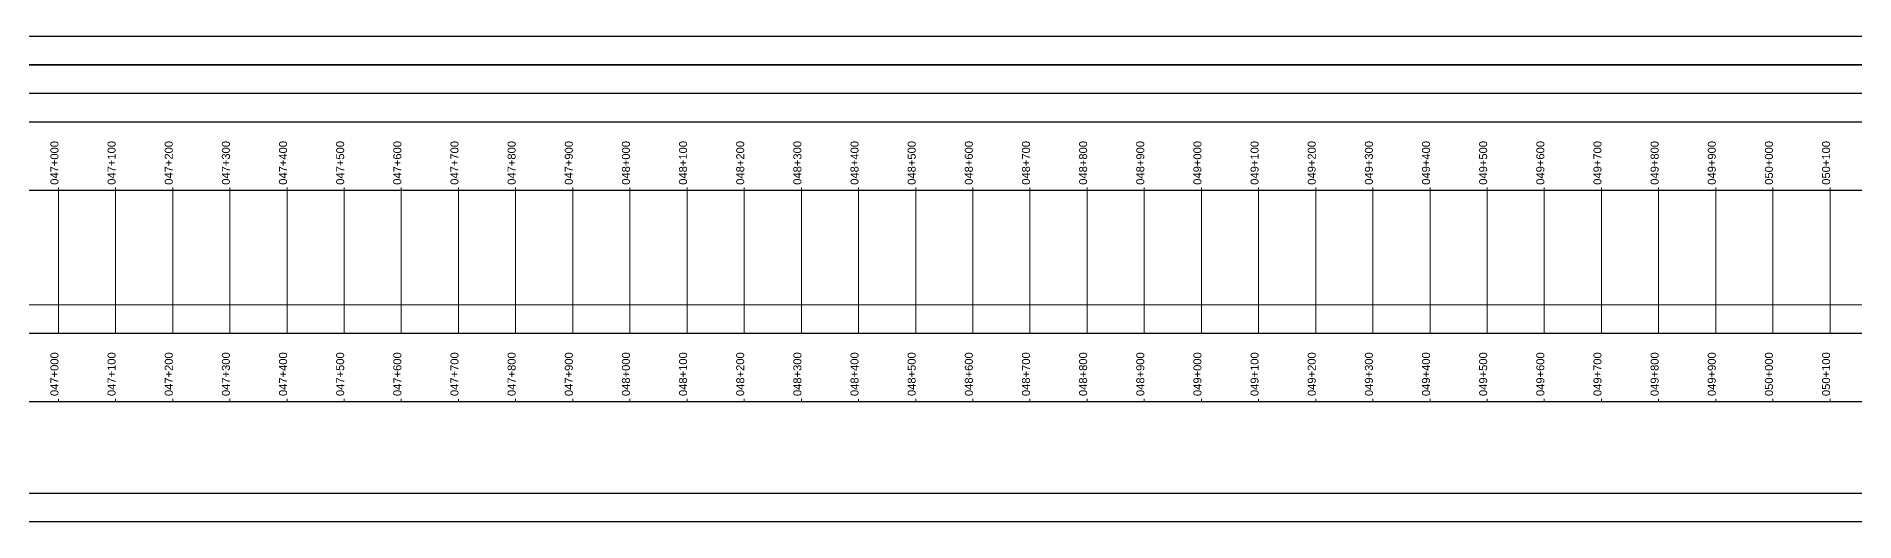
# Model space of a CAD drawing. Extents: x 43380 to 56946, y 4101 to 5000.
# Drawn here: x 46961 to 50143, y 4150 to 5000 of the extents above; entities that cross this region are included whole.
import ezdxf

# ---------------------------------------------------------------- set-up
doc = ezdxf.new("R2010")
doc.units = 0
doc.linetypes.add('Dashed', pattern=[0])
for name, color, linetype in [('Activity Lines', 7, 'Continuous'), ('Chainage Text', 7, 'Continuous'), ('Entity', 7, 'Continuous'), ('Markers-One', 7, 'Continuous'), ('Outer Box', 7, 'Continuous'), ('Package', 7, 'Continuous'), ('Section', 7, 'Continuous'), ('Vertical Chainage Lines', 7, 'Continuous')]:
    doc.layers.add(name, color=color, linetype=linetype)
doc.styles.add('True type font', font='Arial.ttf')

msp = doc.modelspace()

# ---------------------------------------------------------------- linework, layer by layer
at = {"layer": 'Activity Lines', "color": 230, "linetype": 'Dashed', "lineweight": 15, "true_color": 0xff0080}
msp.add_polyline3d([(43680, 4530, 0), (56150, 4530, 0)], dxfattribs=at)
at = {"layer": 'Entity', "color": 9, "lineweight": 25}
msp.add_polyline3d([(43680, 4200, 0), (55621, 4200, 0), (55621, 4150, 0), (43680, 4150, 0)], close=True, dxfattribs=at)
at = {"layer": 'Markers-One', "color": 41, "linetype": 'Dashed', "lineweight": 0, "true_color": 0xe0e0e0}
for points in [[(47000, 4730, 0), (47000, 4735, 0)], [(47100, 4730, 0), (47100, 4735, 0)], [(47200, 4730, 0), (47200, 4735, 0)], [(47300, 4730, 0), (47300, 4735, 0)], [(47400, 4730, 0), (47400, 4735, 0)], [(47500, 4730, 0), (47500, 4735, 0)], [(47600, 4730, 0), (47600, 4735, 0)], [(47700, 4730, 0), (47700, 4735, 0)], [(47800, 4730, 0), (47800, 4735, 0)], [(47900, 4730, 0), (47900, 4735, 0)], [(48000, 4730, 0), (48000, 4735, 0)], [(48100, 4730, 0), (48100, 4735, 0)], [(48200, 4730, 0), (48200, 4735, 0)], [(48300, 4730, 0), (48300, 4735, 0)], [(48400, 4730, 0), (48400, 4735, 0)], [(48500, 4730, 0), (48500, 4735, 0)], [(48600, 4730, 0), (48600, 4735, 0)], [(48700, 4730, 0), (48700, 4735, 0)], [(48800, 4730, 0), (48800, 4735, 0)], [(48900, 4730, 0), (48900, 4735, 0)], [(49000, 4730, 0), (49000, 4735, 0)], [(49100, 4730, 0), (49100, 4735, 0)], [(49200, 4730, 0), (49200, 4735, 0)], [(49300, 4730, 0), (49300, 4735, 0)], [(49400, 4730, 0), (49400, 4735, 0)], [(49500, 4730, 0), (49500, 4735, 0)], [(49600, 4730, 0), (49600, 4735, 0)], [(49700, 4730, 0), (49700, 4735, 0)], [(49800, 4730, 0), (49800, 4735, 0)], [(49900, 4730, 0), (49900, 4735, 0)], [(50000, 4730, 0), (50000, 4735, 0)], [(50100, 4730, 0), (50100, 4735, 0)], [(47000, 4360, 0), (47000, 4365, 0)], [(47100, 4360, 0), (47100, 4365, 0)], [(47200, 4360, 0), (47200, 4365, 0)], [(47300, 4360, 0), (47300, 4365, 0)], [(47400, 4360, 0), (47400, 4365, 0)], [(47500, 4360, 0), (47500, 4365, 0)], [(47600, 4360, 0), (47600, 4365, 0)], [(47700, 4360, 0), (47700, 4365, 0)], [(47800, 4360, 0), (47800, 4365, 0)], [(47900, 4360, 0), (47900, 4365, 0)], [(48000, 4360, 0), (48000, 4365, 0)], [(48100, 4360, 0), (48100, 4365, 0)], [(48200, 4360, 0), (48200, 4365, 0)], [(48300, 4360, 0), (48300, 4365, 0)], [(48400, 4360, 0), (48400, 4365, 0)], [(48500, 4360, 0), (48500, 4365, 0)], [(48600, 4360, 0), (48600, 4365, 0)], [(48700, 4360, 0), (48700, 4365, 0)], [(48800, 4360, 0), (48800, 4365, 0)], [(48900, 4360, 0), (48900, 4365, 0)], [(49000, 4360, 0), (49000, 4365, 0)], [(49100, 4360, 0), (49100, 4365, 0)], [(49200, 4360, 0), (49200, 4365, 0)], [(49300, 4360, 0), (49300, 4365, 0)], [(49400, 4360, 0), (49400, 4365, 0)], [(49500, 4360, 0), (49500, 4365, 0)], [(49600, 4360, 0), (49600, 4365, 0)], [(49700, 4360, 0), (49700, 4365, 0)], [(49800, 4360, 0), (49800, 4365, 0)], [(49900, 4360, 0), (49900, 4365, 0)], [(50000, 4360, 0), (50000, 4365, 0)], [(50100, 4360, 0), (50100, 4365, 0)]]:
    msp.add_polyline3d(points, dxfattribs=at)
at = {"layer": 'Outer Box', "color": 9, "lineweight": 5}
msp.add_polyline3d([(43380, 5000, 0), (56450, 5000, 0), (56450, 4150, 0), (43380, 4150, 0)], close=True, dxfattribs=at)
at = {"layer": 'Package', "color": 9, "lineweight": 25}
for points in [[(43680, 5000, 0), (56150, 5000, 0), (56150, 4950, 0), (43680, 4950, 0)], [(43680, 4850, 0), (56150, 4850, 0), (56150, 4730, 0), (43680, 4730, 0)], [(43680, 4480, 0), (56150, 4480, 0), (56150, 4360, 0), (43680, 4360, 0)]]:
    msp.add_polyline3d(points, close=True, dxfattribs=at)
at = {"layer": 'Section', "color": 9, "lineweight": 25}
msp.add_polyline3d([(43680, 4950, 0), (56150, 4950, 0), (56150, 4900, 0), (43680, 4900, 0)], close=True, dxfattribs=at)
at = {"layer": 'Vertical Chainage Lines', "color": 41, "linetype": 'Dashed', "lineweight": 0, "true_color": 0xe0e0e0}
for points in [[(47000, 4730, 0), (47000, 4480, 0)], [(47100, 4730, 0), (47100, 4480, 0)], [(47200, 4730, 0), (47200, 4480, 0)], [(47300, 4730, 0), (47300, 4480, 0)], [(47400, 4730, 0), (47400, 4480, 0)], [(47500, 4730, 0), (47500, 4480, 0)], [(47600, 4730, 0), (47600, 4480, 0)], [(47700, 4730, 0), (47700, 4480, 0)], [(47800, 4730, 0), (47800, 4480, 0)], [(47900, 4730, 0), (47900, 4480, 0)], [(48000, 4730, 0), (48000, 4480, 0)], [(48100, 4730, 0), (48100, 4480, 0)], [(48200, 4730, 0), (48200, 4480, 0)], [(48300, 4730, 0), (48300, 4480, 0)], [(48400, 4730, 0), (48400, 4480, 0)], [(48500, 4730, 0), (48500, 4480, 0)], [(48600, 4730, 0), (48600, 4480, 0)], [(48700, 4730, 0), (48700, 4480, 0)], [(48800, 4730, 0), (48800, 4480, 0)], [(48900, 4730, 0), (48900, 4480, 0)], [(49000, 4730, 0), (49000, 4480, 0)], [(49100, 4730, 0), (49100, 4480, 0)], [(49200, 4730, 0), (49200, 4480, 0)], [(49300, 4730, 0), (49300, 4480, 0)], [(49400, 4730, 0), (49400, 4480, 0)], [(49500, 4730, 0), (49500, 4480, 0)], [(49600, 4730, 0), (49600, 4480, 0)], [(49700, 4730, 0), (49700, 4480, 0)], [(49800, 4730, 0), (49800, 4480, 0)], [(49900, 4730, 0), (49900, 4480, 0)], [(50000, 4730, 0), (50000, 4480, 0)], [(50100, 4730, 0), (50100, 4480, 0)]]:
    msp.add_polyline3d(points, dxfattribs=at)

# ---------------------------------------------------------------- texts
at = {"layer": 'Chainage Text', "color": 9, "lineweight": 15, "style": 'True type font'}
for s, p in [('047+000', (47000, 4740)), ('047+100', (47100, 4740)), ('047+200', (47200, 4740)), ('047+300', (47300, 4740)), ('047+400', (47400, 4740)), ('047+500', (47500, 4740)), ('047+600', (47600, 4740)), ('047+700', (47700, 4740)), ('047+800', (47800, 4740)), ('047+900', (47900, 4740)), ('048+000', (48000, 4740)), ('048+100', (48100, 4740)), ('048+200', (48200, 4740)), ('048+300', (48300, 4740)), ('048+400', (48400, 4740)), ('048+500', (48500, 4740)), ('048+600', (48600, 4740)), ('048+700', (48700, 4740)), ('048+800', (48800, 4740)), ('048+900', (48900, 4740)), ('049+000', (49000, 4740)), ('049+100', (49100, 4740)), ('049+200', (49200, 4740)), ('049+300', (49300, 4740)), ('049+400', (49400, 4740)), ('049+500', (49500, 4740)), ('049+600', (49600, 4740)), ('049+700', (49700, 4740)), ('049+800', (49800, 4740)), ('049+900', (49900, 4740)), ('050+000', (50000, 4740)), ('050+100', (50100, 4740)), ('047+000', (47000, 4370)), ('047+100', (47100, 4370)), ('047+200', (47200, 4370)), ('047+300', (47300, 4370)), ('047+400', (47400, 4370)), ('047+500', (47500, 4370)), ('047+600', (47600, 4370)), ('047+700', (47700, 4370)), ('047+800', (47800, 4370)), ('047+900', (47900, 4370)), ('048+000', (48000, 4370)), ('048+100', (48100, 4370)), ('048+200', (48200, 4370)), ('048+300', (48300, 4370)), ('048+400', (48400, 4370)), ('048+500', (48500, 4370)), ('048+600', (48600, 4370)), ('048+700', (48700, 4370)), ('048+800', (48800, 4370)), ('048+900', (48900, 4370)), ('049+000', (49000, 4370)), ('049+100', (49100, 4370)), ('049+200', (49200, 4370)), ('049+300', (49300, 4370)), ('049+400', (49400, 4370)), ('049+500', (49500, 4370)), ('049+600', (49600, 4370)), ('049+700', (49700, 4370)), ('049+800', (49800, 4370)), ('049+900', (49900, 4370)), ('050+000', (50000, 4370)), ('050+100', (50100, 4370))]:
    msp.add_text(s, height=14, rotation=90, dxfattribs=at).set_placement(p)

doc.saveas('drawing.dxf')
